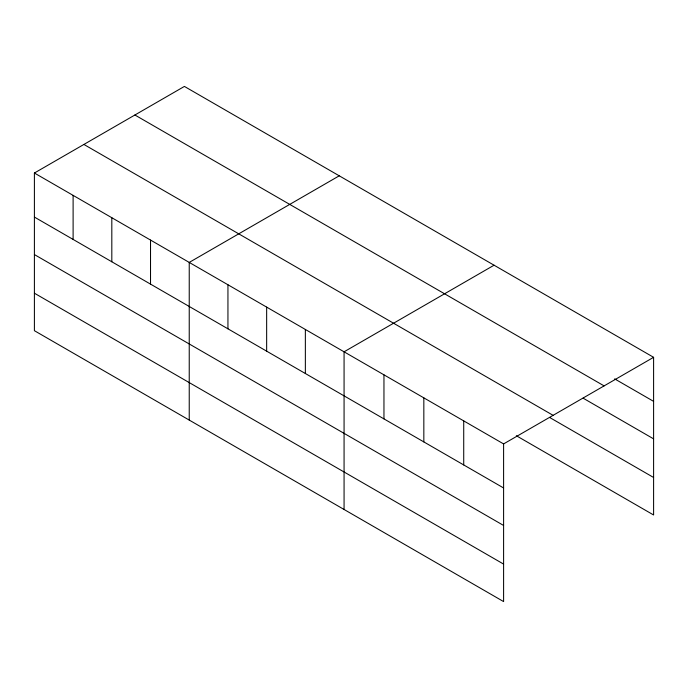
<?xml version="1.0" encoding="UTF-8"?>
<svg xmlns="http://www.w3.org/2000/svg" width="688" height="688" viewBox="0 0 688 688"><rect width="100%" height="100%" fill="white"/><g stroke="black" fill="none" stroke-linecap="round" stroke-linejoin="round"><path stroke-width="1.03" d="M503.599 525.46L503.599 443.915L34.4 173.023L34.4 330.687L503.599 601.579L503.599 525.46L34.4 254.569M516.335 435.728L653.6 514.977L653.6 357.313L184.401 86.421L34.4 173.023M339.236 175.818L189.234 262.42L189.234 420.084M494.07 265.207L344.069 351.809L344.069 509.481M503.599 443.915L653.6 357.313M614.642 378.873L653.6 401.362M134.9 114.999L604.098 385.891M583.114 398.163L653.6 438.858M83.902 144.446L553.1 415.337M549.721 417.513L653.6 477.481M34.4 217.073L503.599 487.964M34.4 293.2L503.599 564.091M463.721 420.884L463.721 464.942M423.834 397.862L423.834 441.911M383.956 374.84L383.956 418.889M305.36 329.466L305.36 373.515M266.652 307.115L266.652 351.164M227.943 284.763L227.943 328.821M150.526 240.069L150.526 284.118M111.817 217.718L111.817 261.775M73.109 195.375L73.109 239.424"/></g></svg>
